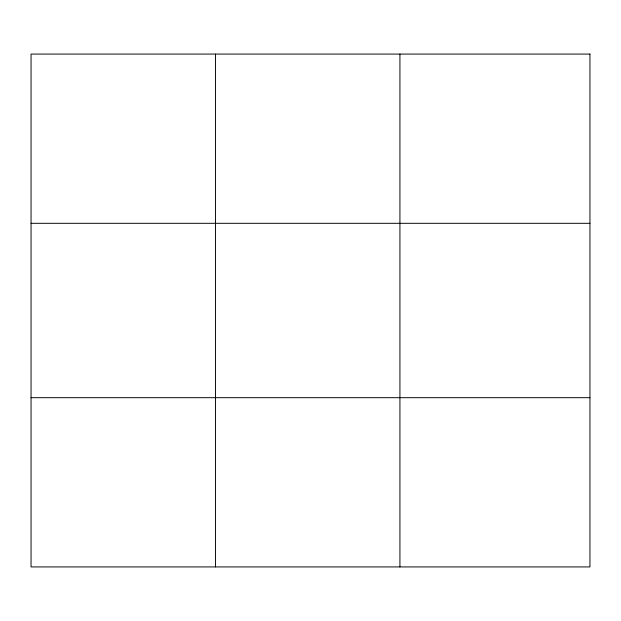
<?xml version="1.0" encoding="UTF-8"?>
<svg xmlns="http://www.w3.org/2000/svg" width="621" height="621" viewBox="0 0 621 621"><rect width="100%" height="100%" fill="white"/><g stroke="black" fill="none" stroke-linecap="round" stroke-linejoin="round"><path stroke-width="0.93" d="M215.487 566.926L215.487 54.074M399.924 566.926L399.924 54.074M31.05 223.312L589.95 223.312M31.05 397.688L589.95 397.688M589.95 54.074L589.95 566.926L31.05 566.926L31.05 54.074L589.95 54.074"/></g></svg>
